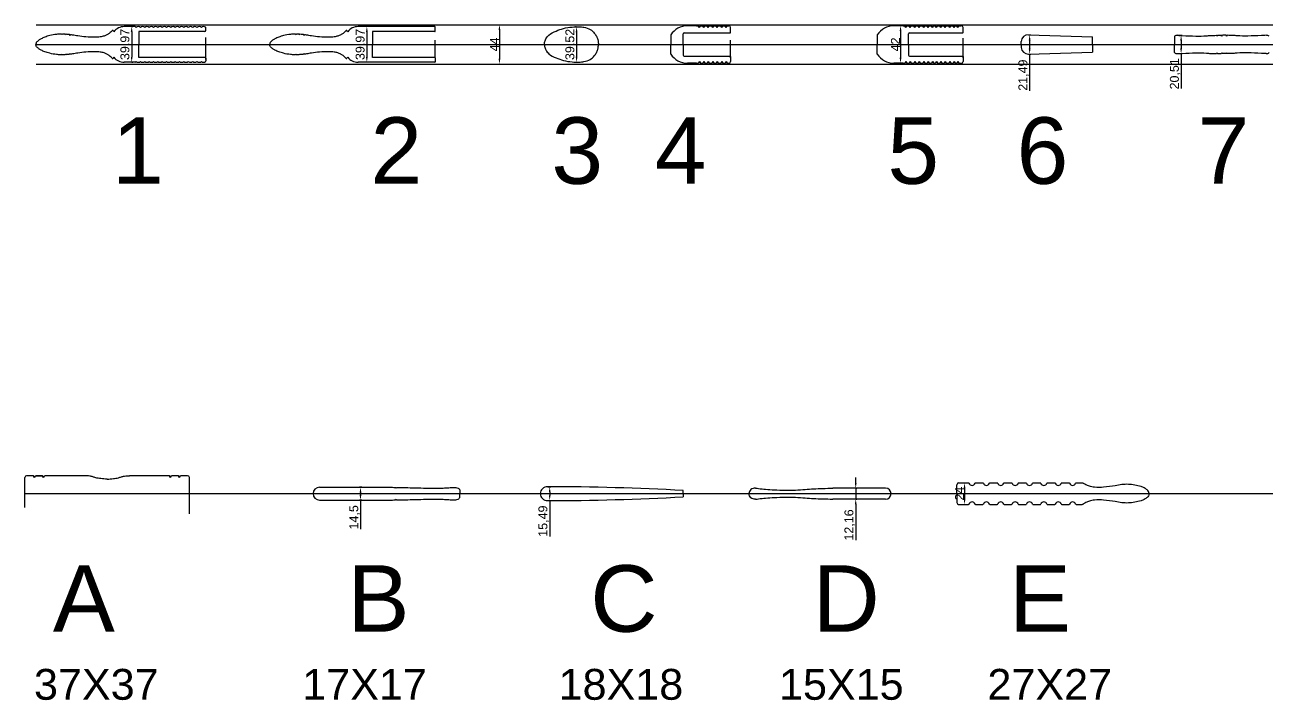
# Model space of a CAD drawing. Header units: millimetres. Extents: x 3940 to 31715, y 1502 to 5662.
# Drawn here: x 29597 to 30986, y 2049 to 2805 of the extents above; entities that cross this region are included whole.
import ezdxf

# ---------------------------------------------------------------- set-up
doc = ezdxf.new("R2010")
doc.units = ezdxf.units.MM
doc.styles.get("Standard").update_dxf_attribs({"font": 'arial.ttf'})
doc.dimstyles.new('ISO-25', dxfattribs={"dimtxt": 10, "dimasz": 6, "dimexe": 1.25, "dimexo": 0.625, "dimtad": 1, "dimtxsty": 'Standard', "dimcen": 2.5, "dimadec": 0, "dimazin": 0, "dimtfac": 1, "dimtmove": 0, "dimatfit": 3, "dimfxl": 1, "dimarcsym": 0})

# ---------------------------------------------------------------- blocks, each defined once
blk = doc.blocks.new('*D8')
at = {"color": 0, "lineweight": -2, "transparency": 16777216}
for p, q in [((29974.1, 2287.6), (29971.5, 2287.6)), ((29972.7, 2281.6), (29972.7, 2279.1)), ((29974.1, 2273.1), (29971.5, 2273.1)), ((29972.7, 2273.1), (29972.7, 2240.7))]:
    blk.add_line(p, q, dxfattribs=at)
at = {"color": 0, "transparency": 16777216}
for points in [[(29971.7, 2281.6), (29973.7, 2281.6), (29972.7, 2287.6)], [(29971.7, 2279.1), (29973.7, 2279.1), (29972.7, 2273.1)]]:
    blk.add_solid(points, dxfattribs=at)
at = {"layer": 'Defpoints', "color": 0, "transparency": 16777216}
for p in [(29974.7, 2287.6), (29972.7, 2273.1), (29974.7, 2273.1)]:
    blk.add_point(p, dxfattribs=at)
at = {"color": 0, "transparency": 16777216, "insert": (29966.1, 2253.9), "char_height": 10, "attachment_point": 5, "rotation": 90}
blk.add_mtext('14,5', dxfattribs=at)
blk = doc.blocks.new('*D9')
at = {"color": 0, "lineweight": -2, "transparency": 16777216}
for p, q in [((30182.4, 2288.1), (30185.5, 2288.1)), ((30184.3, 2282.1), (30184.3, 2278.6)), ((30182.4, 2272.6), (30185.5, 2272.6)), ((30184.3, 2272.6), (30184.3, 2232.5))]:
    blk.add_line(p, q, dxfattribs=at)
at = {"color": 0, "transparency": 16777216}
for points in [[(30183.3, 2282.1), (30185.3, 2282.1), (30184.3, 2288.1)], [(30183.3, 2278.6), (30185.3, 2278.6), (30184.3, 2272.6)]]:
    blk.add_solid(points, dxfattribs=at)
at = {"layer": 'Defpoints', "color": 0, "transparency": 16777216}
for p in [(30181.7, 2288.1), (30181.7, 2272.6), (30184.3, 2272.6)]:
    blk.add_point(p, dxfattribs=at)
at = {"color": 0, "transparency": 16777216, "insert": (30177.6, 2249.6), "char_height": 10, "attachment_point": 5, "rotation": 90}
blk.add_mtext('15,49', dxfattribs=at)
blk = doc.blocks.new('*D10')
at = {"color": 0, "lineweight": -2, "transparency": 16777216}
for p, q in [((30526.6, 2292.4), (30526.6, 2298.4)), ((30526.6, 2286.4), (30526.6, 2274.3)), ((30526.8, 2286.4), (30527.8, 2286.4)), ((30526.6, 2268.3), (30526.6, 2228.2)), ((30526.8, 2274.3), (30527.8, 2274.3))]:
    blk.add_line(p, q, dxfattribs=at)
at = {"color": 0, "transparency": 16777216}
for points in [[(30525.6, 2292.4), (30527.6, 2292.4), (30526.6, 2286.4)], [(30525.6, 2268.3), (30527.6, 2268.3), (30526.6, 2274.3)]]:
    blk.add_solid(points, dxfattribs=at)
at = {"layer": 'Defpoints', "color": 0, "transparency": 16777216}
for p in [(30526.2, 2286.4), (30526.2, 2274.3), (30526.6, 2274.3)]:
    blk.add_point(p, dxfattribs=at)
at = {"color": 0, "transparency": 16777216, "insert": (30519.9, 2245.3), "char_height": 10, "attachment_point": 5, "rotation": 90}
blk.add_mtext('12,16', dxfattribs=at)
blk = doc.blocks.new('*D11')
at = {"color": 0, "lineweight": -2, "transparency": 16777216}
for p, q in [((30647.8, 2292.4), (30649.6, 2292.4)), ((30648.3, 2286.4), (30648.3, 2274.4)), ((30647.8, 2268.4), (30649.6, 2268.4))]:
    blk.add_line(p, q, dxfattribs=at)
at = {"color": 0, "transparency": 16777216}
for points in [[(30647.3, 2286.4), (30649.3, 2286.4), (30648.3, 2292.4)], [(30647.3, 2274.4), (30649.3, 2274.4), (30648.3, 2268.4)]]:
    blk.add_solid(points, dxfattribs=at)
at = {"layer": 'Defpoints', "color": 0, "transparency": 16777216}
for p in [(30647.2, 2292.4), (30647.2, 2268.4), (30648.3, 2268.4)]:
    blk.add_point(p, dxfattribs=at)
at = {"color": 0, "transparency": 16777216, "insert": (30642.7, 2280.4), "char_height": 10, "attachment_point": 5, "rotation": 90}
blk.add_mtext('24', dxfattribs=at)
blk = doc.blocks.new('*D13')
at = {"color": 0, "lineweight": -2, "transparency": 16777216}
for p, q in [((30720.4, 2793.9), (30722.4, 2793.9)), ((30721.1, 2787.9), (30721.1, 2778.4)), ((30720, 2772.4), (30722.4, 2772.4)), ((30721.1, 2772.4), (30721.1, 2731.2))]:
    blk.add_line(p, q, dxfattribs=at)
at = {"color": 0, "transparency": 16777216}
for points in [[(30720.1, 2787.9), (30722.1, 2787.9), (30721.1, 2793.9)], [(30720.1, 2778.4), (30722.1, 2778.4), (30721.1, 2772.4)]]:
    blk.add_solid(points, dxfattribs=at)
at = {"layer": 'Defpoints', "color": 0, "transparency": 16777216}
for p in [(30719.8, 2793.9), (30719.3, 2772.4), (30721.1, 2772.4)]:
    blk.add_point(p, dxfattribs=at)
at = {"color": 0, "transparency": 16777216, "insert": (30714.5, 2748.8), "char_height": 10, "attachment_point": 5, "rotation": 90}
blk.add_mtext('21,49', dxfattribs=at)
blk = doc.blocks.new('*D14')
at = {"color": 0, "lineweight": -2, "transparency": 16777216}
for p, q in [((30128.4, 2805.2), (30129.3, 2805.2)), ((30128.1, 2799.2), (30128.1, 2767.2)), ((30887, 2793.4), (30891.8, 2793.4)), ((30890.5, 2787.4), (30890.5, 2778.9)), ((30887, 2772.9), (30891.8, 2772.9)), ((30890.5, 2772.9), (30890.5, 2733.7)), ((30128.4, 2761.2), (30129.3, 2761.2))]:
    blk.add_line(p, q, dxfattribs=at)
at = {"color": 0, "transparency": 16777216}
for points in [[(30127.1, 2799.2), (30129.1, 2799.2), (30128.1, 2805.2)], [(30889.5, 2787.4), (30891.5, 2787.4), (30890.5, 2793.4)], [(30889.5, 2778.9), (30891.5, 2778.9), (30890.5, 2772.9)], [(30127.1, 2767.2), (30129.1, 2767.2), (30128.1, 2761.2)]]:
    blk.add_solid(points, dxfattribs=at)
at = {"layer": 'Defpoints', "color": 0, "transparency": 16777216}
for p in [(30127.7, 2805.2), (30886.3, 2793.4), (30886.3, 2772.9), (30890.5, 2772.9), (30127.7, 2761.2), (30128.1, 2761.2)]:
    blk.add_point(p, dxfattribs=at)
at = {"color": 0, "transparency": 16777216, "char_height": 10, "attachment_point": 5, "rotation": 90}
for s, insert in [('44', (30122.5, 2783.2)), ('20,51', (30883.9, 2750.3))]:
    blk.add_mtext(s, dxfattribs=dict(at, insert=insert))
blk = doc.blocks.new('*D15')
at = {"color": 0, "lineweight": -2, "transparency": 16777216}
for p, q in [((29980.9, 2803.2), (29978.5, 2803.2)), ((29979.8, 2797.2), (29979.8, 2769.2)), ((29980.9, 2763.2), (29978.5, 2763.2))]:
    blk.add_line(p, q, dxfattribs=at)
at = {"color": 0, "transparency": 16777216}
for points in [[(29978.8, 2797.2), (29980.8, 2797.2), (29979.8, 2803.2)], [(29978.8, 2769.2), (29980.8, 2769.2), (29979.8, 2763.2)]]:
    blk.add_solid(points, dxfattribs=at)
at = {"layer": 'Defpoints', "color": 0, "transparency": 16777216}
for p in [(29981.5, 2803.2), (29979.8, 2763.2), (29981.5, 2763.2)]:
    blk.add_point(p, dxfattribs=at)
at = {"color": 0, "transparency": 16777216, "insert": (29973.2, 2783.2), "char_height": 10, "attachment_point": 5, "rotation": 90}
blk.add_mtext('39,97', dxfattribs=at)
blk = doc.blocks.new('*D16')
at = {"color": 0, "lineweight": -2, "transparency": 16777216}
for p, q in [((29716.8, 2797.2), (29716.8, 2769.2)), ((29717.1, 2803.2), (29718, 2803.2)), ((29717.1, 2763.2), (29718, 2763.2))]:
    blk.add_line(p, q, dxfattribs=at)
at = {"color": 0, "transparency": 16777216}
for points in [[(29715.8, 2797.2), (29717.8, 2797.2), (29716.8, 2803.2)], [(29715.8, 2769.2), (29717.8, 2769.2), (29716.8, 2763.2)]]:
    blk.add_solid(points, dxfattribs=at)
at = {"layer": 'Defpoints', "color": 0, "transparency": 16777216}
for p in [(29716.5, 2803.2), (29716.5, 2763.2), (29716.8, 2763.2)]:
    blk.add_point(p, dxfattribs=at)
at = {"color": 0, "transparency": 16777216, "insert": (29710.1, 2783.2), "char_height": 10, "attachment_point": 5, "rotation": 90}
blk.add_mtext('39,97', dxfattribs=at)
blk = doc.blocks.new('*D17')
at = {"color": 0, "lineweight": -2, "transparency": 16777216}
for p, q in [((30577.2, 2804.2), (30575.4, 2804.2)), ((30576.7, 2798.2), (30576.7, 2768.2)), ((30577.2, 2762.2), (30575.4, 2762.2))]:
    blk.add_line(p, q, dxfattribs=at)
at = {"color": 0, "transparency": 16777216}
for points in [[(30575.7, 2798.2), (30577.7, 2798.2), (30576.7, 2804.2)], [(30575.7, 2768.2), (30577.7, 2768.2), (30576.7, 2762.2)]]:
    blk.add_solid(points, dxfattribs=at)
at = {"layer": 'Defpoints', "color": 0, "transparency": 16777216}
for p in [(30577.9, 2804.2), (30576.7, 2762.2), (30577.9, 2762.2)]:
    blk.add_point(p, dxfattribs=at)
at = {"color": 0, "transparency": 16777216, "insert": (30571, 2783.2), "char_height": 10, "attachment_point": 5, "rotation": 90}
blk.add_mtext('42', dxfattribs=at)
blk = doc.blocks.new('*D18')
at = {"color": 0, "lineweight": -2, "transparency": 16777216}
for p, q in [((30214, 2802.9), (30213.2, 2802.9)), ((30214.4, 2796.9), (30214.4, 2769.4)), ((30214.6, 2763.4), (30215.7, 2763.4))]:
    blk.add_line(p, q, dxfattribs=at)
at = {"color": 0, "transparency": 16777216}
for points in [[(30213.4, 2796.9), (30215.4, 2796.9), (30214.4, 2802.9)], [(30213.4, 2769.4), (30215.4, 2769.4), (30214.4, 2763.4)]]:
    blk.add_solid(points, dxfattribs=at)
at = {"layer": 'Defpoints', "color": 0, "transparency": 16777216}
for p in [(30214.6, 2802.9), (30214, 2763.4), (30214.4, 2763.4)]:
    blk.add_point(p, dxfattribs=at)
at = {"color": 0, "transparency": 16777216, "insert": (30207.8, 2783.2), "char_height": 10, "attachment_point": 5, "rotation": 90}
blk.add_mtext('39,52', dxfattribs=at)

msp = doc.modelspace()

# ---------------------------------------------------------------- linework, layer by layer
at = {"color": 1}
for p, q in [((29610.094, 2805.167), (31157.432, 2805.167)), ((29799.725, 2766.206), (29799.725, 2791.037)), ((29609.725, 2783.167), (31157.063, 2783.167)), ((30056.298, 2768.167), (30056.298, 2787.861)), ((30386.695, 2768.182), (30386.695, 2788.049)), ((30646.611, 2768.161), (30646.611, 2790.163)), ((29610.094, 2761.167), (31157.432, 2761.167)), ((29597.272, 2280.359), (31714.86, 2280.359))]:
    msp.add_line(p, q, dxfattribs=at)
for p, q in [((29638.926, 2794.15), (29638.472, 2794.709)), ((29638.926, 2794.15), (29639.383, 2794.712)), ((29642.888, 2793.979), (29642.371, 2794.618)), ((29642.888, 2793.979), (29643.353, 2794.552)), ((29647.871, 2793.372), (29647.222, 2794.172)), ((29647.871, 2793.372), (29648.401, 2794.025)), ((29696.817, 2797.405), (29695.958, 2798.68)), ((29720.725, 2803.152), (29708.424, 2803.152)), ((29720.725, 2803.152), (29721.725, 2802.152)), ((29798.725, 2797.667), (29724.725, 2797.667)), ((29724.725, 2797.667), (29724.725, 2783.167)), ((29799.725, 2798.667), (29799.725, 2801.588)), ((29900.5, 2794.15), (29900.046, 2794.709)), ((29900.5, 2794.15), (29900.956, 2794.712)), ((29904.462, 2793.979), (29903.944, 2794.618)), ((29904.462, 2793.979), (29904.926, 2794.552)), ((29909.444, 2793.372), (29908.795, 2794.172)), ((29909.444, 2793.372), (29909.974, 2794.025)), ((29958.391, 2797.405), (29957.531, 2798.68)), ((30055.798, 2803.152), (29969.997, 2803.152)), ((30055.798, 2797.667), (29986.298, 2797.667)), ((29986.298, 2797.667), (29986.298, 2783.167)), ((30056.298, 2798.167), (30056.298, 2802.652)), ((30319.695, 2794.094), (30319.695, 2783.167)), ((30333.695, 2783.167), (30333.695, 2795.167)), ((30334.695, 2796.167), (30386.195, 2796.167)), ((30348.639, 2804.167), (30338.27, 2804.167)), ((30348.639, 2804.167), (30350.542, 2804.167)), ((30351.695, 2802.161), (30350.542, 2804.167)), ((30351.695, 2802.161), (30352.848, 2804.167)), ((30352.848, 2804.167), (30355.542, 2804.167)), ((30356.695, 2802.161), (30355.542, 2804.167)), ((30356.695, 2802.161), (30357.848, 2804.167)), ((30357.848, 2804.167), (30360.542, 2804.167)), ((30361.695, 2802.161), (30360.542, 2804.167)), ((30361.695, 2802.161), (30362.848, 2804.167)), ((30362.848, 2804.167), (30365.542, 2804.167)), ((30366.695, 2802.161), (30365.542, 2804.167)), ((30366.695, 2802.161), (30367.848, 2804.167)), ((30367.848, 2804.167), (30370.542, 2804.167)), ((30371.695, 2802.161), (30370.542, 2804.167)), ((30371.695, 2802.161), (30372.848, 2804.167)), ((30372.848, 2804.167), (30375.542, 2804.167)), ((30376.695, 2802.161), (30375.542, 2804.167)), ((30376.695, 2802.161), (30377.848, 2804.167)), ((30377.848, 2804.167), (30380.542, 2804.167)), ((30381.695, 2802.161), (30380.542, 2804.167)), ((30381.695, 2802.161), (30382.848, 2804.167)), ((30382.848, 2804.167), (30384.695, 2804.167)), ((30386.695, 2796.667), (30386.695, 2802.167)), ((30550.611, 2794.094), (30550.611, 2783.167)), ((30579.555, 2804.167), (30569.186, 2804.167)), ((30579.555, 2804.167), (30581.458, 2804.167)), ((30582.611, 2802.161), (30581.458, 2804.167)), ((30582.611, 2802.161), (30583.764, 2804.167)), ((30583.764, 2804.167), (30586.458, 2804.167)), ((30585.611, 2783.167), (30585.611, 2795.167)), ((30587.611, 2802.161), (30586.458, 2804.167)), ((30586.611, 2796.167), (30646.111, 2796.167)), ((30587.611, 2802.161), (30588.764, 2804.167)), ((30588.764, 2804.167), (30591.458, 2804.167)), ((30592.611, 2802.161), (30591.458, 2804.167)), ((30592.611, 2802.161), (30593.764, 2804.167)), ((30593.764, 2804.167), (30596.458, 2804.167)), ((30597.611, 2802.161), (30596.458, 2804.167)), ((30597.611, 2802.161), (30598.764, 2804.167)), ((30598.764, 2804.167), (30601.458, 2804.167)), ((30602.611, 2802.161), (30601.458, 2804.167)), ((30602.611, 2802.161), (30603.764, 2804.167)), ((30603.764, 2804.167), (30606.458, 2804.167)), ((30607.611, 2802.161), (30606.458, 2804.167)), ((30607.611, 2802.161), (30608.764, 2804.167)), ((30608.764, 2804.167), (30611.458, 2804.167)), ((30612.611, 2802.161), (30611.458, 2804.167)), ((30612.611, 2802.161), (30613.764, 2804.167)), ((30613.764, 2804.167), (30615.611, 2804.167)), ((30616.764, 2802.161), (30615.611, 2804.167)), ((30616.764, 2802.161), (30617.917, 2804.167)), ((30617.917, 2804.167), (30620.611, 2804.167)), ((30621.764, 2802.161), (30620.611, 2804.167)), ((30621.764, 2802.161), (30622.917, 2804.167)), ((30622.917, 2804.167), (30625.611, 2804.167)), ((30626.764, 2802.161), (30625.611, 2804.167)), ((30626.764, 2802.161), (30627.917, 2804.167)), ((30627.917, 2804.167), (30630.611, 2804.167)), ((30631.764, 2802.161), (30630.611, 2804.167)), ((30631.764, 2802.161), (30632.917, 2804.167)), ((30632.917, 2804.167), (30635.611, 2804.167)), ((30636.764, 2802.161), (30635.611, 2804.167)), ((30636.764, 2802.161), (30637.917, 2804.167)), ((30637.917, 2804.167), (30639.764, 2804.167)), ((30640.917, 2802.161), (30639.764, 2804.167)), ((30640.917, 2802.161), (30642.07, 2804.167)), ((30642.07, 2804.167), (30644.611, 2804.167)), ((30646.611, 2796.667), (30646.611, 2802.167)), ((30719.763, 2793.913), (30791.5, 2791.667)), ((30791.5, 2783.167), (30791.5, 2791.667)), ((30883.086, 2792.33), (30883.086, 2783.167)), ((30930.646, 2792.509), (30929.981, 2793.402)), ((30930.646, 2792.509), (30931.338, 2793.418)), ((30931.338, 2793.418), (30935.389, 2793.418)), ((30936.066, 2792.509), (30935.389, 2793.418)), ((30936.066, 2792.509), (30936.758, 2793.418)), ((30940.808, 2793.418), (30936.758, 2793.418)), ((30941.486, 2792.509), (30940.808, 2793.418)), ((30941.486, 2792.509), (30942.165, 2793.401)), ((29724.725, 2768.667), (29724.725, 2783.167)), ((29986.298, 2768.667), (29986.298, 2783.167)), ((30319.695, 2772.24), (30319.695, 2783.167)), ((30333.695, 2783.167), (30333.695, 2771.167)), ((30550.611, 2772.24), (30550.611, 2783.167)), ((30585.611, 2783.167), (30585.611, 2771.167)), ((30711.5, 2783.167), (30711.5, 2786.667)), ((30711.5, 2783.167), (30711.5, 2779.667)), ((30791.5, 2783.167), (30791.5, 2774.667)), ((30883.086, 2774.004), (30883.086, 2783.167)), ((29638.926, 2772.184), (29638.472, 2771.625)), ((29638.926, 2772.184), (29639.383, 2771.622)), ((29642.888, 2772.354), (29642.371, 2771.716)), ((29642.888, 2772.354), (29643.353, 2771.782)), ((29647.871, 2772.962), (29647.222, 2772.161)), ((29647.871, 2772.962), (29648.401, 2772.309)), ((29696.817, 2768.929), (29695.958, 2767.654)), ((29720.725, 2763.182), (29708.424, 2763.182)), ((29720.725, 2763.182), (29721.725, 2764.182)), ((29798.725, 2768.667), (29724.725, 2768.667)), ((29799.725, 2767.667), (29799.725, 2764.746)), ((29900.5, 2772.184), (29900.046, 2771.625)), ((29900.5, 2772.184), (29900.956, 2771.622)), ((29904.462, 2772.354), (29903.944, 2771.716)), ((29904.462, 2772.354), (29904.926, 2771.782)), ((29909.444, 2772.962), (29908.795, 2772.161)), ((29909.444, 2772.962), (29909.974, 2772.309)), ((29958.391, 2768.929), (29957.531, 2767.654)), ((30055.798, 2763.182), (29969.997, 2763.182)), ((30055.798, 2768.667), (29986.298, 2768.667)), ((30056.298, 2768.167), (30056.298, 2763.682)), ((30334.695, 2770.167), (30386.195, 2770.167)), ((30351.695, 2764.173), (30350.542, 2762.167)), ((30351.695, 2764.173), (30352.848, 2762.167)), ((30356.695, 2764.173), (30355.542, 2762.167)), ((30356.695, 2764.173), (30357.848, 2762.167)), ((30361.695, 2764.173), (30360.542, 2762.167)), ((30361.695, 2764.173), (30362.848, 2762.167)), ((30366.695, 2764.173), (30365.542, 2762.167)), ((30366.695, 2764.173), (30367.848, 2762.167)), ((30371.695, 2764.173), (30370.542, 2762.167)), ((30371.695, 2764.173), (30372.848, 2762.167)), ((30376.695, 2764.173), (30375.542, 2762.167)), ((30376.695, 2764.173), (30377.848, 2762.167)), ((30381.695, 2764.173), (30380.542, 2762.167)), ((30381.695, 2764.173), (30382.848, 2762.167)), ((30386.695, 2769.667), (30386.695, 2764.167)), ((30582.611, 2764.173), (30581.458, 2762.167)), ((30582.611, 2764.173), (30583.764, 2762.167)), ((30587.611, 2764.173), (30586.458, 2762.167)), ((30586.611, 2770.167), (30646.111, 2770.167)), ((30587.611, 2764.173), (30588.764, 2762.167)), ((30592.611, 2764.173), (30591.458, 2762.167)), ((30592.611, 2764.173), (30593.764, 2762.167)), ((30597.611, 2764.173), (30596.458, 2762.167)), ((30597.611, 2764.173), (30598.764, 2762.167)), ((30602.611, 2764.173), (30601.458, 2762.167)), ((30602.611, 2764.173), (30603.764, 2762.167)), ((30607.611, 2764.173), (30606.458, 2762.167)), ((30607.611, 2764.173), (30608.764, 2762.167)), ((30612.611, 2764.173), (30611.458, 2762.167)), ((30612.611, 2764.173), (30613.764, 2762.167)), ((30616.764, 2764.173), (30615.611, 2762.167)), ((30616.764, 2764.173), (30617.917, 2762.167)), ((30621.764, 2764.173), (30620.611, 2762.167)), ((30621.764, 2764.173), (30622.917, 2762.167)), ((30626.764, 2764.173), (30625.611, 2762.167)), ((30626.764, 2764.173), (30627.917, 2762.167)), ((30631.764, 2764.173), (30630.611, 2762.167)), ((30631.764, 2764.173), (30632.917, 2762.167)), ((30636.764, 2764.173), (30635.611, 2762.167)), ((30636.764, 2764.173), (30637.917, 2762.167)), ((30640.917, 2764.173), (30639.764, 2762.167)), ((30640.917, 2764.173), (30642.07, 2762.167)), ((30646.611, 2769.667), (30646.611, 2764.167)), ((30719.763, 2772.421), (30791.5, 2774.667)), ((30930.646, 2773.825), (30929.981, 2772.932)), ((30930.646, 2773.825), (30931.338, 2772.916)), ((30931.338, 2772.916), (30935.389, 2772.916)), ((30936.066, 2773.825), (30935.389, 2772.916)), ((30936.066, 2773.825), (30936.758, 2772.916)), ((30940.808, 2772.916), (30936.758, 2772.916)), ((30941.486, 2773.825), (30940.808, 2772.916)), ((30941.486, 2773.825), (30942.165, 2772.933)), ((30348.639, 2762.167), (30338.27, 2762.167)), ((30348.639, 2762.167), (30350.542, 2762.167)), ((30352.848, 2762.167), (30355.542, 2762.167)), ((30357.848, 2762.167), (30360.542, 2762.167)), ((30362.848, 2762.167), (30365.542, 2762.167)), ((30367.848, 2762.167), (30370.542, 2762.167)), ((30372.848, 2762.167), (30375.542, 2762.167)), ((30377.848, 2762.167), (30380.542, 2762.167)), ((30382.848, 2762.167), (30384.695, 2762.167)), ((30579.555, 2762.167), (30569.186, 2762.167)), ((30579.555, 2762.167), (30581.458, 2762.167)), ((30583.764, 2762.167), (30586.458, 2762.167)), ((30588.764, 2762.167), (30591.458, 2762.167)), ((30593.764, 2762.167), (30596.458, 2762.167)), ((30598.764, 2762.167), (30601.458, 2762.167)), ((30603.764, 2762.167), (30606.458, 2762.167)), ((30608.764, 2762.167), (30611.458, 2762.167)), ((30613.764, 2762.167), (30615.611, 2762.167)), ((30617.917, 2762.167), (30620.611, 2762.167)), ((30622.917, 2762.167), (30625.611, 2762.167)), ((30627.917, 2762.167), (30630.611, 2762.167)), ((30632.917, 2762.167), (30635.611, 2762.167)), ((30637.917, 2762.167), (30639.764, 2762.167)), ((30642.07, 2762.167), (30644.611, 2762.167)), ((29597.272, 2264.692), (29597.272, 2298.359)), ((29607.057, 2300.359), (29599.272, 2300.359)), ((29608.272, 2298.359), (29607.057, 2300.359)), ((29608.272, 2298.359), (29609.486, 2300.359)), ((29617.057, 2300.359), (29609.486, 2300.359)), ((29609.486, 2300.359), (29617.057, 2300.359)), ((29618.272, 2298.359), (29617.057, 2300.359)), ((29618.272, 2298.359), (29619.486, 2300.359)), ((29664.22, 2300.359), (29619.486, 2300.359)), ((29759.057, 2300.359), (29714.323, 2300.359)), ((29760.272, 2298.359), (29759.057, 2300.359)), ((29760.272, 2298.359), (29761.486, 2300.359)), ((29769.057, 2300.359), (29761.486, 2300.359)), ((29770.272, 2298.359), (29769.057, 2300.359)), ((29770.272, 2298.359), (29771.486, 2300.359)), ((29779.272, 2300.359), (29771.486, 2300.359)), ((29781.272, 2257.769), (29781.272, 2298.359)), ((30641.656, 2292.358), (30652.783, 2292.358)), ((30660.529, 2292.358), (30668.854, 2292.358)), ((30676.6, 2292.358), (30684.926, 2292.358)), ((30692.671, 2292.358), (30700.997, 2292.358)), ((30708.743, 2292.358), (30717.068, 2292.358)), ((30724.814, 2292.358), (30733.14, 2292.358)), ((30740.886, 2292.358), (30749.211, 2292.358)), ((30756.957, 2292.358), (30765.283, 2292.358)), ((30773.029, 2292.358), (30779.871, 2292.358)), ((29926.887, 2287.609), (30005.484, 2287.609)), ((30012.499, 2286.527), (30011.893, 2287.355)), ((30012.499, 2286.527), (30013.088, 2287.333)), ((30083.642, 2284.527), (30083.642, 2280.359)), ((30083.642, 2276.191), (30083.642, 2280.359)), ((30333.765, 2280.359), (30333.765, 2283.859)), ((30333.765, 2280.359), (30333.765, 2276.859)), ((30560.01, 2286.439), (30500.831, 2286.439)), ((30639.656, 2280.359), (30639.656, 2290.358)), ((30639.656, 2280.359), (30639.656, 2270.359)), ((29926.887, 2273.109), (30005.484, 2273.109)), ((30012.499, 2274.19), (30011.893, 2273.362)), ((30012.499, 2274.19), (30013.088, 2273.385)), ((30560.01, 2274.278), (30500.831, 2274.278)), ((30641.656, 2268.359), (30652.783, 2268.359)), ((30660.529, 2268.359), (30668.854, 2268.359)), ((30676.6, 2268.359), (30684.926, 2268.359)), ((30692.671, 2268.359), (30700.997, 2268.359)), ((30708.743, 2268.359), (30717.068, 2268.359)), ((30724.814, 2268.359), (30733.14, 2268.359)), ((30740.886, 2268.359), (30749.211, 2268.359)), ((30756.957, 2268.359), (30765.283, 2268.359)), ((30773.029, 2268.359), (30779.871, 2268.359))]:
    msp.add_line(p, q)
for centre, radius, start, end in [((29695.53, 2798.421), 0.5, 31.168187, 146.288013), ((29708.299, 2788.81), 14.343, 89.503327, 143.182641), ((29724.158, 2799.691), 3.46, 45.316284, 134.683716), ((29729.025, 2799.691), 3.46, 45.316284, 134.683716), ((29733.892, 2799.691), 3.46, 45.316284, 134.683716), ((29738.758, 2799.691), 3.46, 45.316284, 134.683716), ((29743.625, 2799.691), 3.46, 45.316284, 134.683716), ((29748.492, 2799.691), 3.46, 45.316284, 134.683716), ((29753.358, 2799.691), 3.46, 45.316284, 134.683716), ((29758.225, 2799.691), 3.46, 45.316284, 134.683716), ((29763.092, 2799.691), 3.46, 45.316284, 134.683716), ((29767.958, 2799.691), 3.46, 45.316284, 134.683716), ((29772.825, 2799.691), 3.46, 45.316284, 134.683716), ((29777.692, 2799.691), 3.46, 45.316284, 134.683716), ((29782.558, 2799.691), 3.46, 45.316284, 134.683716), ((29787.425, 2799.691), 3.46, 45.316284, 134.683716), ((29792.292, 2799.691), 3.46, 45.316284, 134.683716), ((29797.158, 2799.691), 3.46, 50.450039, 134.683716), ((29798.725, 2798.667), 1, 270, 0), ((29798.725, 2801.588), 1, 360, 50.450039), ((29957.103, 2798.421), 0.5, 31.168187, 146.288013), ((29969.873, 2788.81), 14.343, 89.503327, 143.182641), ((30055.798, 2802.652), 0.5, 0, 90), ((30055.798, 2798.167), 0.5, 270, 0), ((30338.996, 2780.666), 23.512, 91.769045, 145.172976), ((30334.695, 2795.167), 1, 90, 180), ((30384.695, 2802.167), 2, 0, 90), ((30386.195, 2796.667), 0.5, 270, 0), ((30569.912, 2780.666), 23.512, 91.769045, 145.172976), ((30586.611, 2795.167), 1, 90, 180), ((30644.611, 2802.167), 2, 0, 90), ((30646.111, 2796.667), 0.5, 270, 0), ((30719.5, 2785.878), 8.039, 88.124487, 174.368887), ((30886.335, 2788.035), 5.386, 88.450889, 127.10533), ((30985.797, 2788.035), 5.386, 52.89467, 91.549111), ((30719.5, 2780.456), 8.039, 185.631113, 271.875513), ((29695.53, 2767.913), 0.5, 213.711987, 328.831813), ((29708.299, 2777.524), 14.343, 216.817359, 270.496673), ((29724.158, 2766.643), 3.46, 225.316284, 314.683716), ((29729.025, 2766.643), 3.46, 225.316284, 314.683716), ((29733.892, 2766.643), 3.46, 225.316284, 314.683716), ((29738.758, 2766.643), 3.46, 225.316284, 314.683716), ((29743.625, 2766.643), 3.46, 225.316284, 314.683716), ((29748.492, 2766.643), 3.46, 225.316284, 314.683716), ((29753.358, 2766.643), 3.46, 225.316284, 314.683716), ((29758.225, 2766.643), 3.46, 225.316284, 314.683716), ((29763.092, 2766.643), 3.46, 225.316284, 314.683716), ((29767.958, 2766.643), 3.46, 225.316284, 314.683716), ((29772.825, 2766.643), 3.46, 225.316284, 314.683716), ((29777.692, 2766.643), 3.46, 225.316284, 314.683716), ((29782.558, 2766.643), 3.46, 225.316284, 314.683716), ((29787.425, 2766.643), 3.46, 225.316284, 314.683716), ((29792.292, 2766.643), 3.46, 225.316284, 314.683716), ((29797.158, 2766.643), 3.46, 225.316284, 309.549961), ((29798.725, 2767.667), 1, 0, 90), ((29798.725, 2764.746), 1, 309.549961, 0), ((29957.103, 2767.913), 0.5, 213.711987, 328.831813), ((29969.873, 2777.524), 14.343, 216.817359, 270.496673), ((30055.798, 2768.167), 0.5, 0, 90), ((30055.798, 2763.682), 0.5, 270, 0), ((30338.996, 2785.668), 23.512, 214.827024, 268.230955), ((30334.695, 2771.167), 1, 180, 270), ((30384.695, 2764.167), 2, 270, 0), ((30386.195, 2769.667), 0.5, 0, 90), ((30569.912, 2785.668), 23.512, 214.827024, 268.230955), ((30586.611, 2771.167), 1, 180, 270), ((30644.611, 2764.167), 2, 270, 0), ((30646.111, 2769.667), 0.5, 0, 90), ((30886.335, 2778.299), 5.386, 232.89467, 271.549111), ((30985.797, 2778.299), 5.386, 268.450889, 307.10533), ((29599.272, 2298.359), 2, 90, 180), ((29779.272, 2298.359), 2, 0, 90), ((30641.656, 2290.358), 2, 90, 180), ((30652.783, 2291.858), 0.5, 19.255139, 90), ((30656.656, 2293.211), 3.602, 199.255139, 340.744861), ((30660.529, 2291.858), 0.5, 90, 160.744861), ((30668.854, 2291.858), 0.5, 19.255139, 90), ((30672.727, 2293.211), 3.602, 199.255139, 340.744861), ((30676.6, 2291.858), 0.5, 90, 160.744861), ((30684.926, 2291.858), 0.5, 19.255139, 90), ((30688.799, 2293.211), 3.602, 199.255139, 340.744861), ((30692.671, 2291.858), 0.5, 90, 160.744861), ((30700.997, 2291.858), 0.5, 19.255139, 90), ((30704.87, 2293.211), 3.602, 199.255139, 340.744861), ((30708.743, 2291.858), 0.5, 90, 160.744861), ((30717.068, 2291.858), 0.5, 19.255139, 90), ((30720.941, 2293.211), 3.602, 199.255139, 340.744861), ((30724.814, 2291.858), 0.5, 90, 160.744861), ((30733.14, 2291.858), 0.5, 19.255139, 90), ((30737.013, 2293.211), 3.602, 199.255139, 340.744861), ((30740.886, 2291.858), 0.5, 90, 160.744861), ((30749.211, 2291.858), 0.5, 19.255139, 90), ((30753.084, 2293.211), 3.602, 199.255139, 340.744861), ((30756.957, 2291.858), 0.5, 90, 160.744861), ((30765.283, 2291.858), 0.5, 19.255139, 90), ((30769.156, 2293.211), 3.602, 199.255139, 340.744861), ((30773.029, 2291.858), 0.5, 90, 160.744861), ((30779.871, 2290.358), 2, 59.644881, 90), ((29926.887, 2280.359), 7.25, 90, 180), ((29926.887, 2280.359), 7.25, 180, 270), ((30181.515, 2280.359), 7.75, 88.399889, 180), ((30181.515, 2280.359), 7.75, 180, 271.600111), ((30181.515, -443.019), 2731.125, 86.804318, 90.00454), ((30560.01, 2280.359), 6.08, 0, 90), ((30560.01, 2280.359), 6.08, 270, 0), ((30181.515, 5003.736), 2731.125, 269.99546, 273.195682), ((30641.656, 2270.359), 2, 180, 270), ((30652.783, 2268.859), 0.5, 270, 340.744861), ((30656.656, 2267.506), 3.602, 19.255139, 160.744861), ((30660.529, 2268.859), 0.5, 199.255139, 270), ((30668.854, 2268.859), 0.5, 270, 340.744861), ((30672.727, 2267.506), 3.602, 19.255139, 160.744861), ((30676.6, 2268.859), 0.5, 199.255139, 270), ((30684.926, 2268.859), 0.5, 270, 340.744861), ((30688.799, 2267.506), 3.602, 19.255139, 160.744861), ((30692.671, 2268.859), 0.5, 199.255139, 270), ((30700.997, 2268.859), 0.5, 270, 340.744861), ((30704.87, 2267.506), 3.602, 19.255139, 160.744861), ((30708.743, 2268.859), 0.5, 199.255139, 270), ((30717.068, 2268.859), 0.5, 270, 340.744861), ((30720.941, 2267.506), 3.602, 19.255139, 160.744861), ((30724.814, 2268.859), 0.5, 199.255139, 270), ((30733.14, 2268.859), 0.5, 270, 340.744861), ((30737.013, 2267.506), 3.602, 19.255139, 160.744861), ((30740.886, 2268.859), 0.5, 199.255139, 270), ((30749.211, 2268.859), 0.5, 270, 340.744861), ((30753.084, 2267.506), 3.602, 19.255139, 160.744861), ((30756.957, 2268.859), 0.5, 199.255139, 270), ((30765.283, 2268.859), 0.5, 270, 340.744861), ((30769.156, 2267.506), 3.602, 19.255139, 160.744861), ((30773.029, 2268.859), 0.5, 199.255139, 270), ((30779.871, 2270.359), 2, 270, 300.355119)]:
    msp.add_arc(centre, radius, start, end)
msp.add_ellipse((30413.771, 2280.359), major_axis=(-6.683, 0), ratio=0.92924148, start_param=4.6004225, end_param=6.28318531)
at = {"extrusion": (0, 0, -1)}
msp.add_ellipse((30413.771, 2280.359), major_axis=(-6.683, 0), ratio=0.92924148, start_param=4.6004225, end_param=6.28318531, dxfattribs=at)
for points, knots in [([(29638.472, 2794.709), (29638.141, 2794.706), (29636.229, 2794.672), (29631.733, 2794.409), (29625.769, 2793.356), (29620.004, 2791.566), (29615.892, 2789.794), (29613.133, 2788.07), (29611.411, 2786.837), (29610.405, 2785.776), (29609.858, 2784.778), (29609.731, 2783.895), (29609.727, 2783.373), (29609.725, 2783.167)], [265.84914574, 265.84914574, 265.84914574, 265.84914574, 270.33952418, 291.74012758, 326.81299178, 352.02362789, 373.42165442, 387.20914188, 396.03309082, 402.03348531, 406.88010162, 411.17044381, 413.95734384, 413.95734384, 413.95734384, 413.95734384]), ([(29642.371, 2794.618), (29641.961, 2794.642), (29640.965, 2794.69), (29639.969, 2794.709), (29639.383, 2794.712)], [248.24073011, 248.24073011, 248.24073011, 248.24073011, 253.80094129, 261.74043124, 261.74043124, 261.74043124, 261.74043124]), ([(29647.222, 2794.172), (29646.775, 2794.225), (29645.487, 2794.369), (29644.197, 2794.49), (29643.353, 2794.552)], [226.24835253, 226.24835253, 226.24835253, 226.24835253, 232.33871389, 243.79607272, 243.79607272, 243.79607272, 243.79607272]), ([(29695.114, 2798.698), (29694.637, 2798.257), (29693.506, 2797.208), (29691.61, 2795.448), (29688.903, 2793.939), (29685.633, 2792.371), (29681.106, 2791.415), (29674.25, 2791.296), (29665.796, 2791.465), (29657.439, 2792.478), (29651.811, 2793.547), (29649.142, 2793.928), (29648.401, 2794.025)], [0, 0, 0, 0, 8.81306553, 20.90820426, 34.88087652, 50.55992545, 69.89563102, 96.93206564, 143.29336605, 184.37192914, 210.75645615, 220.88317242, 220.88317242, 220.88317242, 220.88317242]), ([(29900.046, 2794.709), (29899.714, 2794.706), (29897.802, 2794.672), (29893.306, 2794.409), (29887.342, 2793.356), (29881.577, 2791.566), (29877.465, 2789.794), (29874.707, 2788.07), (29872.984, 2786.837), (29871.979, 2785.776), (29871.432, 2784.778), (29871.304, 2783.895), (29871.3, 2783.373), (29871.298, 2783.167)], [265.84914574, 265.84914574, 265.84914574, 265.84914574, 270.33952418, 291.74012758, 326.81299178, 352.02362789, 373.42165442, 387.20914188, 396.03309082, 402.03348531, 406.88010162, 411.17044381, 413.95734384, 413.95734384, 413.95734384, 413.95734384]), ([(29903.944, 2794.618), (29903.534, 2794.642), (29902.539, 2794.69), (29901.542, 2794.709), (29900.956, 2794.712)], [248.24073011, 248.24073011, 248.24073011, 248.24073011, 253.80094129, 261.74043124, 261.74043124, 261.74043124, 261.74043124]), ([(29908.795, 2794.172), (29908.348, 2794.225), (29907.061, 2794.369), (29905.77, 2794.49), (29904.926, 2794.552)], [226.24835253, 226.24835253, 226.24835253, 226.24835253, 232.33871389, 243.79607272, 243.79607272, 243.79607272, 243.79607272]), ([(29956.687, 2798.698), (29956.21, 2798.257), (29955.079, 2797.208), (29953.183, 2795.448), (29950.476, 2793.939), (29947.207, 2792.371), (29942.679, 2791.415), (29935.823, 2791.296), (29927.369, 2791.465), (29919.012, 2792.478), (29913.384, 2793.547), (29910.716, 2793.928), (29909.974, 2794.025)], [0, 0, 0, 0, 8.81306553, 20.90820426, 34.88087652, 50.55992545, 69.89563102, 96.93206564, 143.29336605, 184.37192914, 210.75645615, 220.88317242, 220.88317242, 220.88317242, 220.88317242]), ([(30886.481, 2793.418), (30888.273, 2793.328), (30895.116, 2792.982), (30905.881, 2792.41), (30916.503, 2792.624), (30924.139, 2793.267), (30927.874, 2793.358), (30929.981, 2793.402)], [0, 0, 0, 0, 18.64322547, 71.18956379, 111.97656696, 128.89822651, 150.78776759, 150.78776759, 150.78776759, 150.78776759]), ([(30985.651, 2793.418), (30983.859, 2793.328), (30977.017, 2792.982), (30966.251, 2792.41), (30955.629, 2792.624), (30947.998, 2793.266), (30944.267, 2793.358), (30942.165, 2793.401)], [0, 0, 0, 0, 10.76580626, 41.10946641, 64.66252459, 74.43418714, 87.04733646, 87.04733646, 87.04733646, 87.04733646]), ([(29638.472, 2771.625), (29638.141, 2771.628), (29636.229, 2771.662), (29631.733, 2771.924), (29625.769, 2772.978), (29620.004, 2774.768), (29615.892, 2776.54), (29613.133, 2778.263), (29611.411, 2779.497), (29610.405, 2780.558), (29609.858, 2781.556), (29609.731, 2782.439), (29609.727, 2782.961), (29609.725, 2783.167)], [265.84914574, 265.84914574, 265.84914574, 265.84914574, 270.33952418, 291.74012758, 326.81299178, 352.02362789, 373.42165442, 387.20914188, 396.03309082, 402.03348531, 406.88010162, 411.17044381, 413.95734384, 413.95734384, 413.95734384, 413.95734384]), ([(29900.046, 2771.625), (29899.714, 2771.628), (29897.802, 2771.662), (29893.306, 2771.924), (29887.342, 2772.978), (29881.577, 2774.768), (29877.465, 2776.54), (29874.707, 2778.263), (29872.984, 2779.497), (29871.979, 2780.558), (29871.432, 2781.556), (29871.304, 2782.439), (29871.3, 2782.961), (29871.298, 2783.167)], [265.84914574, 265.84914574, 265.84914574, 265.84914574, 270.33952418, 291.74012758, 326.81299178, 352.02362789, 373.42165442, 387.20914188, 396.03309082, 402.03348531, 406.88010162, 411.17044381, 413.95734384, 413.95734384, 413.95734384, 413.95734384]), ([(29642.371, 2771.716), (29641.961, 2771.692), (29640.965, 2771.644), (29639.969, 2771.625), (29639.383, 2771.622)], [248.24073011, 248.24073011, 248.24073011, 248.24073011, 253.80094129, 261.74043124, 261.74043124, 261.74043124, 261.74043124]), ([(29647.222, 2772.161), (29646.775, 2772.108), (29645.487, 2771.964), (29644.197, 2771.844), (29643.353, 2771.782)], [226.24835253, 226.24835253, 226.24835253, 226.24835253, 232.33871389, 243.79607272, 243.79607272, 243.79607272, 243.79607272]), ([(29695.114, 2767.635), (29694.637, 2768.077), (29693.506, 2769.126), (29691.61, 2770.886), (29688.903, 2772.395), (29685.633, 2773.963), (29681.106, 2774.919), (29674.25, 2775.038), (29665.796, 2774.868), (29657.439, 2773.856), (29651.811, 2772.787), (29649.142, 2772.406), (29648.401, 2772.309)], [0, 0, 0, 0, 8.81306553, 20.90820426, 34.88087652, 50.55992545, 69.89563102, 96.93206564, 143.29336605, 184.37192914, 210.75645615, 220.88317242, 220.88317242, 220.88317242, 220.88317242]), ([(29903.944, 2771.716), (29903.534, 2771.692), (29902.539, 2771.644), (29901.542, 2771.625), (29900.956, 2771.622)], [248.24073011, 248.24073011, 248.24073011, 248.24073011, 253.80094129, 261.74043124, 261.74043124, 261.74043124, 261.74043124]), ([(29908.795, 2772.161), (29908.348, 2772.108), (29907.061, 2771.964), (29905.77, 2771.844), (29904.926, 2771.782)], [226.24835253, 226.24835253, 226.24835253, 226.24835253, 232.33871389, 243.79607272, 243.79607272, 243.79607272, 243.79607272]), ([(29956.687, 2767.635), (29956.21, 2768.077), (29955.079, 2769.126), (29953.183, 2770.886), (29950.476, 2772.395), (29947.207, 2773.963), (29942.679, 2774.919), (29935.823, 2775.038), (29927.369, 2774.868), (29919.012, 2773.856), (29913.384, 2772.787), (29910.716, 2772.406), (29909.974, 2772.309)], [0, 0, 0, 0, 8.81306553, 20.90820426, 34.88087652, 50.55992545, 69.89563102, 96.93206564, 143.29336605, 184.37192914, 210.75645615, 220.88317242, 220.88317242, 220.88317242, 220.88317242]), ([(30886.481, 2772.916), (30888.273, 2773.006), (30895.116, 2773.352), (30905.881, 2773.924), (30916.503, 2773.71), (30924.139, 2773.067), (30927.874, 2772.976), (30929.981, 2772.932)], [0, 0, 0, 0, 18.64322547, 71.18956379, 111.97656696, 128.89822651, 150.78776759, 150.78776759, 150.78776759, 150.78776759]), ([(30985.651, 2772.916), (30983.859, 2773.006), (30977.017, 2773.352), (30966.251, 2773.924), (30955.629, 2773.71), (30947.998, 2773.068), (30944.267, 2772.976), (30942.165, 2772.933)], [0, 0, 0, 0, 10.76580626, 41.10946641, 64.66252459, 74.43418714, 87.04733646, 87.04733646, 87.04733646, 87.04733646]), ([(29689.272, 2296.677), (29689.226, 2296.677), (29686.881, 2296.681), (29682.596, 2297.027), (29677.279, 2297.899), (29673.275, 2299.32), (29669.18, 2300.256), (29666.108, 2300.32), (29664.22, 2300.359)], [135.87806242, 135.87806242, 135.87806242, 135.87806242, 136.60804562, 173.5011519, 204.68976386, 222.61073649, 241.54875693, 271.7352041, 271.7352041, 271.7352041, 271.7352041]), ([(29689.272, 2296.677), (29689.317, 2296.677), (29691.662, 2296.681), (29695.947, 2297.027), (29701.265, 2297.899), (29705.269, 2299.32), (29709.363, 2300.256), (29712.435, 2300.32), (29714.323, 2300.359)], [135.87806242, 135.87806242, 135.87806242, 135.87806242, 136.60804562, 173.5011519, 204.68976386, 222.61073649, 241.54875693, 271.7352041, 271.7352041, 271.7352041, 271.7352041]), ([(30854.656, 2280.359), (30854.638, 2280.728), (30854.595, 2281.633), (30853.901, 2283.114), (30852.171, 2285.002), (30849.398, 2286.894), (30844.699, 2288.621), (30838.788, 2290.257), (30831.536, 2290.951), (30824.145, 2290.703), (30815.075, 2288.6), (30804.866, 2287.65), (30795.082, 2286.971), (30788.419, 2288.389), (30784.361, 2289.935), (30782.138, 2291.341), (30781.091, 2291.961), (30780.881, 2292.084)], [0, 0, 0, 0, 1.10120196, 2.70444399, 4.76611758, 8.73781828, 12.62906519, 19.73787933, 27.08397487, 34.39799387, 41.81624617, 54.92299116, 65.1867717, 70.99002367, 75.218744, 78.13534875, 78.86512687, 78.86512687, 78.86512687, 78.86512687]), ([(30005.484, 2287.609), (30007.464, 2287.513), (30009.6, 2287.41), (30011.738, 2287.359), (30011.893, 2287.355)], [0, 0, 0, 0, 20.03549144, 21.61069336, 21.61069336, 21.61069336, 21.61069336]), ([(30013.088, 2287.333), (30014.412, 2287.312), (30019.489, 2287.278), (30028.558, 2287.03), (30039.907, 2286.732), (30050.398, 2286.464), (30059.23, 2286.491), (30066.495, 2286.629), (30072.466, 2287.166), (30077.106, 2287.422), (30080.428, 2287.176), (30082.779, 2286.33), (30083.385, 2285.063), (30083.642, 2284.527)], [25.63454965, 25.63454965, 25.63454965, 25.63454965, 39.02261897, 76.93947667, 117.32134376, 153.77144823, 182.98480023, 206.6002831, 227.12975901, 243.66719567, 253.25272344, 261.19530407, 267.01922944, 267.01922944, 267.01922944, 267.01922944]), ([(30854.656, 2280.359), (30854.638, 2279.99), (30854.595, 2279.084), (30853.901, 2277.604), (30852.171, 2275.716), (30849.398, 2273.823), (30844.699, 2272.097), (30838.788, 2270.46), (30831.536, 2269.767), (30824.145, 2270.014), (30815.075, 2272.117), (30804.866, 2273.067), (30795.082, 2273.746), (30788.419, 2272.328), (30784.361, 2270.782), (30782.138, 2269.376), (30781.091, 2268.756), (30780.881, 2268.633)], [0, 0, 0, 0, 1.10120196, 2.70444399, 4.76611758, 8.73781828, 12.62906519, 19.73787933, 27.08397487, 34.39799387, 41.81624617, 54.92299116, 65.1867717, 70.99002367, 75.218744, 78.13534875, 78.86512687, 78.86512687, 78.86512687, 78.86512687]), ([(30005.484, 2273.109), (30007.464, 2273.204), (30009.6, 2273.307), (30011.738, 2273.359), (30011.893, 2273.362)], [0, 0, 0, 0, 20.03549144, 21.61069336, 21.61069336, 21.61069336, 21.61069336]), ([(30013.088, 2273.385), (30014.412, 2273.406), (30019.489, 2273.44), (30028.558, 2273.688), (30039.907, 2273.985), (30050.398, 2274.253), (30059.23, 2274.227), (30066.495, 2274.089), (30072.466, 2273.551), (30077.106, 2273.295), (30080.428, 2273.542), (30082.779, 2274.387), (30083.385, 2275.654), (30083.642, 2276.191)], [25.63454965, 25.63454965, 25.63454965, 25.63454965, 39.02261897, 76.93947667, 117.32134376, 153.77144823, 182.98480023, 206.6002831, 227.12975901, 243.66719567, 253.25272344, 261.19530407, 267.01922944, 267.01922944, 267.01922944, 267.01922944])]:
    msp.add_open_spline(points, degree=3, knots=knots)
for points in [[(30178.502, 2783.167), (30178.647, 2785.307), (30180.038, 2789.31), (30183.438, 2793.644), (30191.401, 2798.208), (30199.756, 2801.034), (30209.429, 2802.686), (30217.221, 2802.894), (30222.526, 2802.386), (30229.626, 2799.861), (30234.232, 2795.971), (30236.569, 2792.378), (30238.07, 2788.744), (30238.675, 2785.302), (30238.751, 2783.167)], [(30178.502, 2783.167), (30178.647, 2781.027), (30180.038, 2777.024), (30183.438, 2772.69), (30191.401, 2768.126), (30199.756, 2765.3), (30209.429, 2763.648), (30217.221, 2763.44), (30222.526, 2763.948), (30229.626, 2766.473), (30234.232, 2770.363), (30236.569, 2773.956), (30238.07, 2777.59), (30238.675, 2781.032), (30238.751, 2783.167)], [(30414.518, 2286.53), (30417.857, 2286.17), (30425.784, 2285.307), (30435.535, 2284.674), (30447.527, 2284.256), (30459.114, 2284.421), (30470.176, 2285.114), (30479.248, 2285.739), (30489.609, 2286.18), (30500.831, 2286.439)], [(30414.518, 2274.187), (30417.857, 2274.547), (30425.784, 2275.41), (30435.535, 2276.043), (30447.527, 2276.462), (30459.114, 2276.296), (30470.176, 2275.604), (30479.248, 2274.978), (30489.609, 2274.537), (30500.831, 2274.278)]]:
    msp.add_spline(points, degree=3)

# ---------------------------------------------------------------- texts
at = {"color": 1}
for s, height, p in [('1        2     3  4       5   6     7', 74.46857, (29694.79, 2627.169)), ('A         B       C      D     E          F ', 74.46857, (29628.608, 2125.783)), ('37X37            17X17           18X18        15X15       27X27                23X23', 34.50641, (29607.528, 2049.67))]:
    msp.add_text(s, height=height, dxfattribs=at).set_placement(p)

# ---------------------------------------------------------------- dimensions: what is measured, and where the dimension line sits
for base, p1, p2, picture, middle in [((30890.524, 2772.914), (30886.335, 2793.42), (30886.335, 2772.914), '*D14', (30883.89, 2750.296)), ((30128.083, 2761.167), (30127.73, 2805.167), (30127.73, 2761.167), '*D14', (30122.458, 2783.167)), ((29716.777, 2763.182), (29716.509, 2803.152), (29716.509, 2763.182), '*D16', (29710.142, 2783.167)), ((29979.795, 2763.182), (29981.501, 2803.152), (29981.501, 2763.182), '*D15', (29973.161, 2783.167)), ((30214.404, 2763.412), (30214.619, 2802.93), (30213.97, 2763.412), '*D18', (30207.77, 2783.171)), ((30576.658, 2762.167), (30577.85, 2804.167), (30577.85, 2762.167), '*D17', (30571.013, 2783.167)), ((30721.1263, 2772.4185), (30719.7632, 2793.9126), (30719.343, 2772.4185), '*D13', (30714.4917, 2748.8255)), ((30526.567, 2274.278), (30526.192, 2286.439), (30526.192, 2274.278), '*D10', (30519.933, 2245.255)), ((30648.341, 2268.359), (30647.219, 2292.358), (30647.219, 2268.359), '*D11', (30642.695, 2280.359)), ((29972.704, 2273.109), (29974.749, 2287.609), (29974.749, 2273.109), '*D8', (29966.07, 2253.929)), ((30184.281, 2272.612), (30181.732, 2288.106), (30181.732, 2272.612), '*D9', (30177.647, 2249.575))]:
    dim = msp.add_linear_dim(base=base, p1=p1, p2=p2, angle=90, dimstyle='ISO-25', dxfattribs=at)
    dim.commit()
    dim.dimension.update_dxf_attribs({"geometry": picture, "text_midpoint": middle})

doc.saveas('drawing.dxf')
